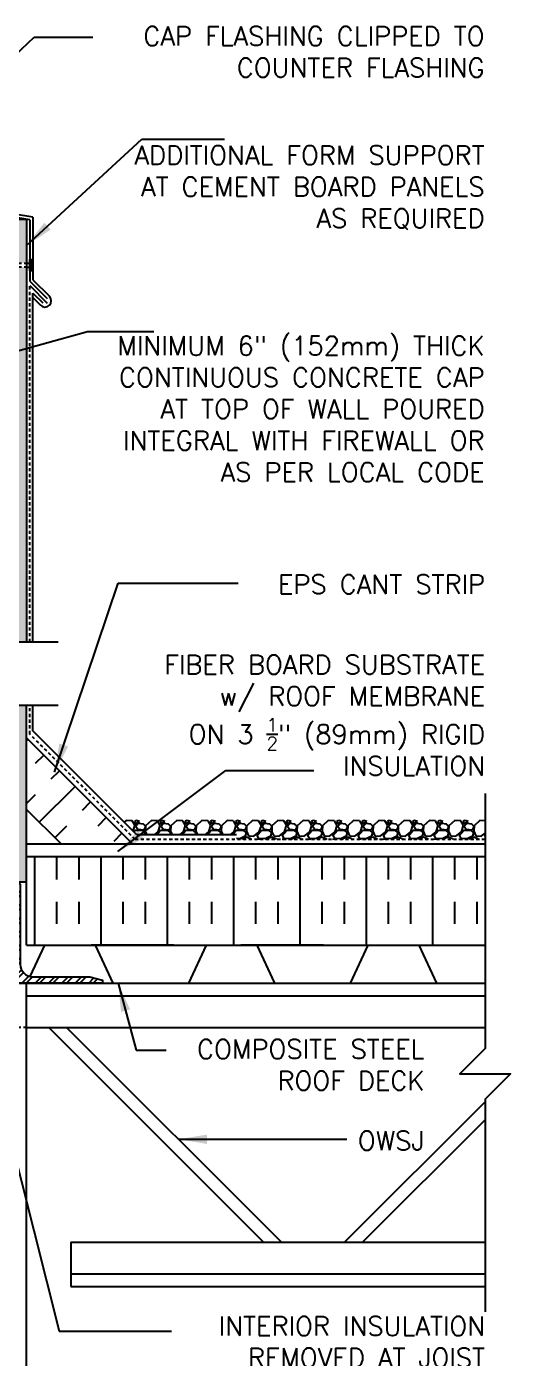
# Model space of a CAD drawing. Header units: inches. Extents: x 378 to 484, y 176 to 258.
# Drawn here: x 464.5 to 483.6, y 205.1 to 257.7 of the extents above; entities that cross this region are included whole.
import ezdxf

# ---------------------------------------------------------------- set-up
doc = ezdxf.new("R2010")
doc.units = ezdxf.units.IN
doc.header["$LTSCALE"] = 0.5
doc.header["$MEASUREMENT"] = 0
doc.linetypes.add('DASHED2', pattern=[0.375, 0.25, -0.125])
doc.linetypes.add('HIDDEN2', pattern=[0.1875, 0.125, -0.0625])
for name, color, linetype in [('HATCH', 12, 'Continuous'), ('line25', 2, 'Continuous'), ('LINE50', 5, 'Continuous'), ('LINE9', 9, 'Continuous'), ('TEXT', 4, 'Continuous')]:
    doc.layers.add(name, color=color, linetype=linetype)
doc.styles.add('DIM', font='romans.shx', dxfattribs={"width": 0.7})
doc.styles.add('ROMANS', font='romans.shx', dxfattribs={"height": 1.125})
doc.styles.get("Standard").update_dxf_attribs({"font": 'romans.shx', "height": 1.125})
doc.dimstyles.new('ext', dxfattribs={"dimscale": 12, "dimtxt": 0.09375, "dimasz": 0.09375, "dimexe": 0.09375, "dimexo": 0.0625, "dimgap": 0.0625, "dimtad": 0, "dimjust": 1, "dimdec": 1, "dimzin": 3, "dimdsep": 46, "dimlunit": 4, "dimtxsty": 'DIM', "dimcen": 0.09, "dimdle": 0.09375, "dimclrt": 4, "dimadec": 0, "dimazin": 0, "dimtfac": 1, "dimtdec": 1, "dimtmove": 2, "dimatfit": 3, "dimfxl": 1, "dimfrac": 2, "dimtolj": 1, "dimtzin": 0, "dimarcsym": 0})
doc.dimstyles.new('ext_12', dxfattribs={"dimscale": 12, "dimtxt": 0.09375, "dimasz": 0.09375, "dimexe": 0.09375, "dimexo": 0.0625, "dimgap": 0.0625, "dimtad": 1, "dimdec": 1, "dimzin": 3, "dimdsep": 46, "dimlunit": 4, "dimtxsty": 'DIM', "dimcen": 0.09, "dimdle": 0.09375, "dimclrt": 4, "dimadec": 0, "dimazin": 0, "dimtfac": 1, "dimtdec": 1, "dimtmove": 2, "dimatfit": 3, "dimfxl": 1, "dimfrac": 2, "dimtolj": 1, "dimtzin": 0, "dimarcsym": 0})

msp = doc.modelspace()

# ---------------------------------------------------------------- hatches: boundary and pattern name
at = {"layer": 'HATCH'}
h = msp.add_hatch(dxfattribs=at)
h.set_pattern_fill('AR-SAND', color=256, scale=0.25, style=0)
h.set_pattern_definition([(37.5, (464.0632, 249.3617), (-0.0157483, 0.481706), [0, -0.38, 0, -0.425, 0, -0.40625]), (7.5, (464.0632, 249.3617), (0.442444, 0.705537), [0, -0.205, 0, -0.3425, 0, -0.13125]), (327.5, (463.7557, 249.3617), (0.7785355, 0.001415), [0, -0.125, 0, -0.45, 0, -0.5875]), (317.5, (463.7557, 249.3617), (0.751532, 0.219419), [0, -0.0625, 0, -0.295, 0, -0.3375])])
h.paths.add_polyline_path([(464.452, 250.124), (463.952, 250.124), (463.952, 248.389), (464.452, 248.389)])
h.paths.add_polyline_path([(448.702, 248.227), (448.702, 248.227), (448.202, 248.227), (448.202, 233.399), (448.702, 233.399), (448.702, 239.897)])
h.paths.add_polyline_path([(448.702, 250.124), (448.202, 250.124), (448.202, 248.389), (448.702, 248.389)])
h.paths.add_polyline_path([(464.452, 248.227), (463.952, 248.227), (463.952, 239.897), (463.952, 233.399), (464.452, 233.399)])
h.paths.add_polyline_path([(448.702, 230.897), (448.202, 230.897), (448.202, 223.897), (448.702, 223.897)])
h.paths.add_polyline_path([(464.452, 230.897), (463.952, 230.897), (463.952, 223.897), (464.452, 223.897)])
h = msp.add_hatch(dxfattribs=at)
h.set_pattern_fill('INSUL', color=256, scale=7, angle=45, style=0)
h.set_pattern_definition([(45, (357.1488, 66.4958), (-1.856155, 1.856155), []), (45, (356.53, 67.1145), (-1.856155, 1.856155), [0.875, -0.875]), (45, (355.9114, 67.7333), (-1.856155, 1.856155), [0.875, -0.875])])
h.paths.add_polyline_path([(465.7, 225.522), (468.529, 225.522), (464.452, 229.599), (464.452, 226.77)])
h = msp.add_hatch(dxfattribs=at)
h.set_pattern_fill('INSUL', color=256, scale=7, angle=90, style=0)
h.set_pattern_definition([(90, (357.1488, 66.4958), (-2.625, 2e-16), []), (90, (356.2738, 66.4958), (-2.625, 2e-16), [0.875, -0.875]), (90, (355.3988, 66.4958), (-2.625, 2e-16), [0.875, -0.875])])
h.paths.add_polyline_path([(464.452, 224.897), (464.452, 221.397), (482.592, 221.397), (482.592, 224.897)])
h = msp.add_hatch(dxfattribs=at)
h.set_pattern_fill('ANSI32', color=256, style=0)
h.set_pattern_definition([(45, (344.9333, -35.1911), (-0.26516504, 0.26516504), []), (45, (345.11006, -35.1911), (-0.26516504, 0.26516504), [])])
h.paths.add_polyline_path([(464.202, 220.647), (464.202, 223.772, 0.414214), (464.077, 223.897), (463.952, 223.897), (463.952, 219.897), (467.452, 219.897), (467.452, 220.022), (466.952, 220.147), (464.702, 220.147, -0.414214)])

# ---------------------------------------------------------------- linework, layer by layer
at = {"color": 192}
for p, q in [((467.866, 219.897), (470.866, 219.897)), ((474.265, 219.897), (477.265, 219.897)), ((480.664, 219.897), (482.592, 219.897))]:
    msp.add_line(p, q, dxfattribs=at)
at = {"layer": 'HATCH', "color": 6}
for p, q in [((464.702, 250.209), (456.327, 251.577)), ((464.702, 250.209), (464.702, 247.727)), ((464.702, 247.727), (465.354, 247.075)), ((464.702, 247.197), (465.089, 246.81)), ((464.702, 247.02), (465, 246.722))]:
    msp.add_line(p, q, dxfattribs=at)
at = {"layer": 'HATCH'}
for p, q in [((464.577, 250.103), (456.327, 251.45)), ((464.577, 250.103), (464.577, 247.675)), ((464.577, 247.675), (465.265, 246.987)), ((464.577, 247.499), (465.268, 246.808)), ((464.702, 233.399), (464.702, 247.197)), ((464.702, 229.879), (464.702, 230.897)), ((468.809, 225.772), (464.702, 229.879)), ((468.389, 226.336), (468.314, 226.267)), ((468.629, 226.315), (468.389, 226.335)), ((468.74, 226.136), (468.63, 226.316)), ((468.668, 225.913), (468.739, 226.136)), ((468.799, 226.335), (468.729, 226.305)), ((468.729, 226.306), (468.769, 226.206)), ((468.768, 226.206), (468.918, 226.296)), ((468.869, 226.216), (468.769, 226.116)), ((468.769, 226.116), (468.849, 225.996)), ((468.919, 226.296), (468.799, 226.336)), ((469.07, 226.186), (468.87, 226.216)), ((469.15, 226.114), (469.07, 226.184)), ((469.099, 225.966), (469.149, 226.056)), ((469.158, 226.126), (469.148, 225.916)), ((469.149, 226.056), (469.149, 226.116)), ((469.389, 226.336), (469.159, 226.126)), ((469.629, 226.315), (469.389, 226.335)), ((469.74, 226.136), (469.63, 226.316)), ((469.659, 225.886), (469.739, 226.136)), ((469.799, 226.335), (469.729, 226.305)), ((469.729, 226.306), (469.769, 226.206)), ((469.768, 226.206), (469.918, 226.296)), ((469.869, 226.216), (469.769, 226.116)), ((469.769, 226.116), (469.849, 225.996)), ((469.919, 226.296), (469.799, 226.336)), ((470.07, 226.186), (469.87, 226.216)), ((470.15, 226.114), (470.07, 226.184)), ((470.099, 225.966), (470.149, 226.056)), ((470.158, 226.126), (470.148, 225.916)), ((470.149, 226.056), (470.149, 226.116)), ((470.389, 226.336), (470.159, 226.126)), ((470.629, 226.315), (470.389, 226.335)), ((470.74, 226.136), (470.63, 226.316)), ((470.659, 225.886), (470.739, 226.136)), ((470.799, 226.335), (470.729, 226.305)), ((470.729, 226.306), (470.769, 226.206)), ((470.768, 226.206), (470.918, 226.296)), ((470.869, 226.216), (470.769, 226.116)), ((470.769, 226.116), (470.849, 225.996)), ((470.919, 226.296), (470.799, 226.336)), ((471.07, 226.186), (470.87, 226.216)), ((471.15, 226.114), (471.07, 226.184)), ((471.099, 225.966), (471.149, 226.056)), ((471.158, 226.126), (471.148, 225.916)), ((471.149, 226.056), (471.149, 226.116)), ((471.389, 226.336), (471.159, 226.126)), ((471.629, 226.315), (471.389, 226.335)), ((471.741, 226.136), (471.631, 226.316)), ((471.659, 225.886), (471.739, 226.136)), ((471.728, 226.306), (471.768, 226.206)), ((471.799, 226.335), (471.729, 226.305)), ((471.768, 226.206), (471.918, 226.296)), ((471.869, 226.216), (471.769, 226.116)), ((471.769, 226.116), (471.849, 225.996)), ((471.919, 226.296), (471.799, 226.336)), ((472.07, 226.186), (471.87, 226.216)), ((472.15, 226.114), (472.07, 226.184)), ((472.099, 225.966), (472.149, 226.056)), ((472.158, 226.126), (472.148, 225.916)), ((472.149, 226.056), (472.149, 226.116)), ((472.389, 226.336), (472.159, 226.126)), ((472.629, 226.315), (472.389, 226.335)), ((472.741, 226.136), (472.631, 226.316)), ((472.659, 225.886), (472.739, 226.136)), ((472.728, 226.306), (472.768, 226.206)), ((472.799, 226.335), (472.729, 226.305)), ((472.768, 226.206), (472.918, 226.296)), ((472.869, 226.216), (472.769, 226.116)), ((472.769, 226.116), (472.849, 225.996)), ((472.919, 226.296), (472.799, 226.336)), ((473.07, 226.186), (472.87, 226.216)), ((473.15, 226.114), (473.07, 226.184)), ((473.099, 225.966), (473.149, 226.056)), ((473.158, 226.126), (473.148, 225.916)), ((473.149, 226.056), (473.149, 226.116)), ((473.389, 226.336), (473.159, 226.126)), ((473.629, 226.315), (473.389, 226.335)), ((473.741, 226.136), (473.631, 226.316)), ((473.659, 225.886), (473.739, 226.136)), ((473.728, 226.306), (473.768, 226.206)), ((473.799, 226.335), (473.729, 226.305)), ((473.768, 226.206), (473.918, 226.296)), ((473.869, 226.216), (473.769, 226.116)), ((473.769, 226.116), (473.849, 225.996)), ((473.919, 226.296), (473.799, 226.336)), ((474.07, 226.186), (473.87, 226.216)), ((474.15, 226.114), (474.07, 226.184)), ((474.099, 225.966), (474.149, 226.056)), ((474.158, 226.126), (474.148, 225.916)), ((474.149, 226.056), (474.149, 226.116)), ((474.389, 226.336), (474.159, 226.126)), ((474.629, 226.315), (474.389, 226.335)), ((474.741, 226.136), (474.631, 226.316)), ((474.659, 225.886), (474.739, 226.136)), ((474.728, 226.306), (474.768, 226.206)), ((474.799, 226.335), (474.729, 226.305)), ((474.768, 226.206), (474.918, 226.296)), ((474.869, 226.216), (474.769, 226.116)), ((474.769, 226.116), (474.849, 225.996)), ((474.919, 226.296), (474.799, 226.336)), ((475.07, 226.186), (474.87, 226.216)), ((475.15, 226.114), (475.07, 226.184)), ((475.099, 225.966), (475.149, 226.056)), ((475.158, 226.126), (475.148, 225.916)), ((475.149, 226.056), (475.149, 226.116)), ((475.389, 226.336), (475.159, 226.126)), ((475.629, 226.315), (475.389, 226.335)), ((475.741, 226.136), (475.631, 226.316)), ((475.659, 225.886), (475.739, 226.136)), ((475.728, 226.306), (475.768, 226.206)), ((475.799, 226.335), (475.729, 226.305)), ((475.768, 226.206), (475.918, 226.296)), ((475.869, 226.216), (475.769, 226.116)), ((475.769, 226.116), (475.849, 225.996)), ((475.919, 226.296), (475.799, 226.336)), ((476.07, 226.186), (475.87, 226.216)), ((476.15, 226.114), (476.07, 226.184)), ((476.099, 225.966), (476.149, 226.056)), ((476.158, 226.126), (476.148, 225.916)), ((476.149, 226.056), (476.149, 226.116)), ((476.389, 226.336), (476.159, 226.126)), ((476.629, 226.315), (476.389, 226.335)), ((476.741, 226.136), (476.631, 226.316)), ((476.659, 225.886), (476.739, 226.136)), ((476.728, 226.306), (476.768, 226.206)), ((476.799, 226.335), (476.729, 226.305)), ((476.768, 226.206), (476.918, 226.296)), ((476.869, 226.216), (476.769, 226.116)), ((476.769, 226.116), (476.849, 225.996)), ((476.919, 226.296), (476.799, 226.336)), ((477.07, 226.186), (476.87, 226.216)), ((477.151, 226.114), (477.071, 226.184)), ((477.099, 225.966), (477.149, 226.056)), ((477.158, 226.126), (477.148, 225.916)), ((477.149, 226.056), (477.149, 226.116)), ((477.389, 226.336), (477.159, 226.126)), ((477.629, 226.315), (477.389, 226.335)), ((477.741, 226.136), (477.631, 226.316)), ((477.659, 225.886), (477.739, 226.136)), ((477.728, 226.306), (477.768, 226.206)), ((477.799, 226.335), (477.729, 226.305)), ((477.768, 226.206), (477.918, 226.296)), ((477.869, 226.216), (477.769, 226.116)), ((477.769, 226.116), (477.849, 225.996)), ((477.919, 226.296), (477.799, 226.336)), ((478.07, 226.186), (477.87, 226.216)), ((478.151, 226.114), (478.071, 226.184)), ((478.099, 225.966), (478.149, 226.056)), ((478.158, 226.126), (478.148, 225.916)), ((478.149, 226.056), (478.149, 226.116)), ((478.389, 226.336), (478.159, 226.126)), ((478.629, 226.315), (478.389, 226.335)), ((478.741, 226.136), (478.631, 226.316)), ((478.659, 225.886), (478.739, 226.136)), ((478.728, 226.306), (478.768, 226.206)), ((478.799, 226.335), (478.729, 226.305)), ((478.768, 226.206), (478.918, 226.296)), ((478.869, 226.216), (478.769, 226.116)), ((478.769, 226.116), (478.849, 225.996)), ((478.919, 226.296), (478.799, 226.336)), ((479.07, 226.186), (478.87, 226.216)), ((479.151, 226.114), (479.071, 226.184)), ((479.099, 225.966), (479.149, 226.056)), ((479.158, 226.126), (479.148, 225.916)), ((479.149, 226.056), (479.149, 226.116)), ((479.389, 226.336), (479.159, 226.126)), ((479.629, 226.315), (479.389, 226.335)), ((479.741, 226.136), (479.631, 226.316)), ((479.659, 225.886), (479.739, 226.136)), ((479.728, 226.306), (479.768, 226.206)), ((479.799, 226.335), (479.729, 226.305)), ((479.768, 226.206), (479.918, 226.296)), ((479.869, 226.216), (479.769, 226.116)), ((479.769, 226.116), (479.849, 225.996)), ((479.919, 226.296), (479.799, 226.336)), ((480.07, 226.186), (479.87, 226.216)), ((480.151, 226.114), (480.071, 226.184)), ((480.099, 225.966), (480.149, 226.056)), ((480.158, 226.126), (480.148, 225.916)), ((480.149, 226.056), (480.149, 226.116)), ((480.389, 226.336), (480.159, 226.126)), ((480.629, 226.315), (480.389, 226.335)), ((480.741, 226.136), (480.631, 226.316)), ((480.659, 225.886), (480.739, 226.136)), ((480.728, 226.306), (480.768, 226.206)), ((480.799, 226.335), (480.729, 226.305)), ((480.768, 226.206), (480.918, 226.296)), ((480.869, 226.216), (480.769, 226.116)), ((480.769, 226.116), (480.849, 225.996)), ((480.919, 226.296), (480.799, 226.336)), ((481.07, 226.186), (480.87, 226.216)), ((481.151, 226.114), (481.071, 226.184)), ((481.099, 225.966), (481.149, 226.056)), ((481.158, 226.126), (481.148, 225.916)), ((481.149, 226.056), (481.149, 226.116)), ((481.389, 226.336), (481.159, 226.126)), ((481.629, 226.315), (481.389, 226.335)), ((481.741, 226.136), (481.631, 226.316)), ((481.659, 225.886), (481.739, 226.136)), ((481.728, 226.306), (481.768, 226.206)), ((481.799, 226.335), (481.729, 226.305)), ((481.768, 226.206), (481.918, 226.296)), ((481.869, 226.216), (481.769, 226.116)), ((481.769, 226.116), (481.849, 225.996)), ((481.919, 226.296), (481.799, 226.336)), ((482.07, 226.186), (481.87, 226.216)), ((482.151, 226.114), (482.071, 226.184)), ((482.099, 225.966), (482.149, 226.056)), ((482.158, 226.126), (482.148, 225.916)), ((482.149, 226.056), (482.149, 226.116)), ((482.389, 226.336), (482.159, 226.126)), ((482.592, 226.318), (482.389, 226.335)), ((468.695, 225.886), (468.749, 225.946)), ((468.749, 225.946), (469.009, 225.946)), ((472.757, 225.772), (468.809, 225.772)), ((468.849, 225.995), (469.099, 225.965)), ((469.009, 225.948), (469.139, 225.858)), ((469.139, 225.856), (469.115, 225.772)), ((469.148, 225.918), (469.209, 225.772)), ((469.51, 225.772), (469.659, 225.887)), ((469.592, 225.772), (469.749, 225.946)), ((469.749, 225.946), (470.009, 225.946)), ((469.849, 225.995), (470.099, 225.965)), ((470.009, 225.948), (470.139, 225.858)), ((470.139, 225.856), (470.115, 225.772)), ((470.148, 225.918), (470.209, 225.772)), ((470.51, 225.772), (470.659, 225.887)), ((470.592, 225.772), (470.749, 225.946)), ((470.749, 225.946), (471.009, 225.946)), ((470.849, 225.995), (471.099, 225.965)), ((471.009, 225.948), (471.139, 225.858)), ((471.139, 225.856), (471.115, 225.772)), ((471.148, 225.918), (471.209, 225.772)), ((471.51, 225.772), (471.659, 225.887)), ((471.592, 225.772), (471.749, 225.946)), ((471.749, 225.946), (472.009, 225.946)), ((471.849, 225.995), (472.099, 225.965)), ((472.009, 225.948), (472.139, 225.858)), ((472.139, 225.856), (472.115, 225.772)), ((472.147, 225.918), (472.209, 225.772)), ((472.51, 225.772), (472.659, 225.887)), ((472.592, 225.772), (472.749, 225.946)), ((472.749, 225.946), (473.009, 225.946)), ((472.757, 225.647), (472.757, 225.647)), ((472.888, 225.608), (472.757, 225.618)), ((472.849, 225.995), (473.099, 225.965)), ((473.099, 225.715), (472.889, 225.605)), ((472.967, 225.584), (472.989, 225.636)), ((472.989, 225.636), (473.149, 225.686)), ((473.009, 225.948), (473.139, 225.858)), ((473.139, 225.856), (473.099, 225.716)), ((473.147, 225.918), (473.227, 225.728)), ((473.148, 225.686), (473.308, 225.626)), ((473.228, 225.725), (473.438, 225.715)), ((473.309, 225.626), (473.328, 225.584)), ((473.439, 225.717), (473.659, 225.887)), ((473.66, 225.595), (473.558, 225.584)), ((473.569, 225.746), (473.749, 225.946)), ((473.64, 225.625), (473.57, 225.745)), ((473.888, 225.608), (473.638, 225.628)), ((473.707, 225.584), (473.658, 225.596)), ((473.749, 225.946), (474.009, 225.946)), ((473.849, 225.995), (474.099, 225.965)), ((474.099, 225.715), (473.889, 225.605)), ((473.967, 225.584), (473.989, 225.636)), ((473.989, 225.636), (474.149, 225.686)), ((474.009, 225.948), (474.139, 225.858)), ((474.139, 225.856), (474.099, 225.716)), ((474.147, 225.918), (474.227, 225.728)), ((474.148, 225.686), (474.308, 225.626)), ((474.228, 225.725), (474.438, 225.715)), ((474.309, 225.626), (474.328, 225.584)), ((474.439, 225.717), (474.659, 225.887)), ((474.66, 225.595), (474.558, 225.584)), ((474.569, 225.746), (474.749, 225.946)), ((474.64, 225.625), (474.57, 225.745)), ((474.888, 225.608), (474.638, 225.628)), ((474.707, 225.584), (474.658, 225.596)), ((474.749, 225.946), (475.009, 225.946)), ((474.849, 225.995), (475.099, 225.965)), ((475.099, 225.715), (474.889, 225.605)), ((474.967, 225.584), (474.989, 225.636)), ((474.989, 225.636), (475.149, 225.686)), ((475.009, 225.948), (475.139, 225.858)), ((475.139, 225.856), (475.099, 225.716)), ((475.147, 225.918), (475.227, 225.728)), ((475.148, 225.686), (475.308, 225.626)), ((475.228, 225.725), (475.438, 225.715)), ((475.309, 225.626), (475.328, 225.584)), ((475.439, 225.717), (475.659, 225.887)), ((475.66, 225.595), (475.558, 225.584)), ((475.569, 225.746), (475.749, 225.946)), ((475.64, 225.625), (475.57, 225.745)), ((475.888, 225.608), (475.638, 225.628)), ((475.707, 225.584), (475.658, 225.596)), ((475.749, 225.946), (476.009, 225.946)), ((475.849, 225.995), (476.099, 225.965)), ((476.099, 225.715), (475.889, 225.605)), ((475.967, 225.584), (475.989, 225.636)), ((475.989, 225.636), (476.149, 225.686)), ((476.009, 225.948), (476.139, 225.858)), ((476.139, 225.856), (476.099, 225.716)), ((476.147, 225.918), (476.227, 225.728)), ((476.148, 225.686), (476.308, 225.626)), ((476.228, 225.725), (476.438, 225.715)), ((476.309, 225.626), (476.328, 225.584)), ((476.439, 225.717), (476.659, 225.887)), ((476.66, 225.595), (476.558, 225.584)), ((476.569, 225.746), (476.749, 225.946)), ((476.64, 225.625), (476.57, 225.745)), ((476.888, 225.608), (476.638, 225.628)), ((476.707, 225.584), (476.658, 225.596)), ((476.749, 225.946), (477.009, 225.946)), ((476.849, 225.995), (477.099, 225.965)), ((477.099, 225.715), (476.889, 225.605)), ((476.967, 225.584), (476.989, 225.636)), ((476.989, 225.636), (477.149, 225.686)), ((477.009, 225.948), (477.139, 225.858)), ((477.139, 225.856), (477.099, 225.716)), ((477.147, 225.918), (477.227, 225.728)), ((477.148, 225.686), (477.308, 225.626)), ((477.228, 225.725), (477.438, 225.715)), ((477.309, 225.626), (477.328, 225.584)), ((477.439, 225.717), (477.659, 225.887)), ((477.66, 225.595), (477.558, 225.584)), ((477.569, 225.746), (477.749, 225.946)), ((477.64, 225.625), (477.57, 225.745)), ((477.888, 225.608), (477.638, 225.628)), ((477.707, 225.584), (477.658, 225.596)), ((477.749, 225.946), (478.009, 225.946)), ((477.849, 225.995), (478.099, 225.965)), ((478.099, 225.715), (477.889, 225.605)), ((477.967, 225.584), (477.989, 225.636)), ((477.989, 225.636), (478.149, 225.686)), ((478.009, 225.948), (478.139, 225.858)), ((478.139, 225.856), (478.099, 225.716)), ((478.147, 225.918), (478.227, 225.728)), ((478.148, 225.686), (478.308, 225.626)), ((478.228, 225.725), (478.438, 225.715)), ((478.309, 225.626), (478.328, 225.584)), ((478.439, 225.717), (478.659, 225.887)), ((478.66, 225.595), (478.558, 225.584)), ((478.569, 225.746), (478.749, 225.946)), ((478.64, 225.625), (478.57, 225.745)), ((478.888, 225.608), (478.638, 225.628)), ((478.707, 225.584), (478.658, 225.596)), ((478.749, 225.946), (479.009, 225.946)), ((478.849, 225.995), (479.099, 225.965)), ((479.099, 225.715), (478.889, 225.605)), ((478.967, 225.584), (478.989, 225.636)), ((478.989, 225.636), (479.149, 225.686)), ((479.009, 225.948), (479.139, 225.858)), ((479.139, 225.856), (479.099, 225.716)), ((479.147, 225.918), (479.227, 225.728)), ((479.148, 225.686), (479.308, 225.626)), ((479.228, 225.725), (479.438, 225.715)), ((479.309, 225.626), (479.328, 225.584)), ((479.439, 225.717), (479.659, 225.887)), ((479.66, 225.595), (479.558, 225.584)), ((479.569, 225.746), (479.749, 225.946)), ((479.64, 225.625), (479.57, 225.745)), ((479.888, 225.608), (479.638, 225.628)), ((479.707, 225.584), (479.658, 225.596)), ((479.749, 225.946), (480.009, 225.946)), ((479.849, 225.995), (480.099, 225.965)), ((480.099, 225.715), (479.889, 225.605)), ((479.967, 225.584), (479.989, 225.636)), ((479.989, 225.636), (480.149, 225.686)), ((480.009, 225.948), (480.139, 225.858)), ((480.139, 225.856), (480.099, 225.716)), ((480.147, 225.918), (480.227, 225.728)), ((480.148, 225.686), (480.308, 225.626)), ((480.228, 225.725), (480.438, 225.715)), ((480.309, 225.626), (480.328, 225.584)), ((480.439, 225.717), (480.659, 225.887)), ((480.66, 225.595), (480.558, 225.584)), ((480.569, 225.746), (480.749, 225.946)), ((480.64, 225.625), (480.57, 225.745)), ((480.888, 225.608), (480.638, 225.628)), ((480.707, 225.584), (480.658, 225.596)), ((480.749, 225.946), (481.009, 225.946)), ((480.849, 225.995), (481.099, 225.965)), ((481.099, 225.715), (480.889, 225.605)), ((480.967, 225.584), (480.989, 225.636)), ((480.989, 225.636), (481.149, 225.686)), ((481.009, 225.948), (481.139, 225.858)), ((481.139, 225.856), (481.099, 225.716)), ((481.147, 225.918), (481.227, 225.728)), ((481.148, 225.686), (481.308, 225.626)), ((481.228, 225.725), (481.438, 225.715)), ((481.309, 225.626), (481.328, 225.584)), ((481.439, 225.717), (481.659, 225.887)), ((481.66, 225.595), (481.558, 225.584)), ((481.569, 225.746), (481.749, 225.946)), ((481.64, 225.625), (481.57, 225.745)), ((481.888, 225.608), (481.638, 225.628)), ((481.707, 225.584), (481.658, 225.596)), ((481.749, 225.946), (482.009, 225.946)), ((481.849, 225.995), (482.099, 225.965)), ((482.099, 225.715), (481.889, 225.605)), ((481.967, 225.584), (481.989, 225.636)), ((481.989, 225.636), (482.149, 225.686)), ((482.009, 225.948), (482.139, 225.858)), ((482.139, 225.856), (482.099, 225.716)), ((482.147, 225.918), (482.227, 225.728)), ((482.148, 225.686), (482.308, 225.626)), ((482.228, 225.725), (482.438, 225.715)), ((482.309, 225.626), (482.328, 225.584)), ((482.439, 225.717), (482.592, 225.835)), ((482.592, 225.588), (482.558, 225.584)), ((482.569, 225.746), (482.592, 225.771)), ((482.592, 225.709), (482.57, 225.745))]:
    msp.add_line(p, q, dxfattribs=at)
at = {"layer": 'HATCH', "linetype": 'HIDDEN2'}
for p, q in [((463.952, 248.389), (464.452, 248.389)), ((464.452, 248.227), (463.952, 248.227))]:
    msp.add_line(p, q, dxfattribs=at)
at = {"layer": 'HATCH', "linetype": 'Continuous'}
for p, q in [((464.452, 248.389), (464.577, 248.389)), ((464.452, 248.227), (464.577, 248.227))]:
    msp.add_line(p, q, dxfattribs=at)
at = {"layer": 'HATCH', "linetype": 'HIDDEN2', "ltscale": 2}
msp.add_line((464.452, 218.147), (461.327, 218.147), dxfattribs=at)
at = {"layer": 'HATCH'}
msp.add_lwpolyline([(464.577, 248.081), (464.577, 248.536), (464.662, 248.536), (464.662, 248.081)], close=True, dxfattribs=at)
at = {"layer": 'HATCH', "color": 6}
msp.add_arc((465.177, 246.898), 0.25, 225, 45, dxfattribs=at)
at = {"layer": 'line25'}
for p, q in [((464.452, 221.397), (464.452, 230.897)), ((468.654, 225.397), (464.452, 229.599)), ((465.825, 225.397), (464.452, 226.77)), ((464.452, 223.897), (463.952, 223.897)), ((464.452, 221.397), (479.621, 221.397)), ((464.702, 221.397), (482.592, 221.397)), ((470.282, 221.397), (467.012, 221.397)), ((476.192, 221.397), (472.922, 221.397)), ((463.952, 219.897), (482.592, 219.897)), ((464.452, 219.397), (482.592, 219.397)), ((464.452, 218.147), (482.592, 218.147)), ((465.327, 218.147), (473.827, 209.647)), ((466.034, 218.147), (474.534, 209.647)), ((482.592, 215.205), (477.034, 209.647)), ((482.592, 214.498), (477.741, 209.647)), ((466.202, 209.647), (482.592, 209.647)), ((466.202, 209.647), (466.202, 207.897)), ((466.202, 208.397), (482.592, 208.397)), ((466.202, 207.897), (482.592, 207.897))]:
    msp.add_line(p, q, dxfattribs=at)
msp.add_lwpolyline([(482.592, 224.897), (464.452, 224.897)], dxfattribs=at)
at = {"layer": 'line25', "color": 192}
for points in [[(464.59, 220.16), (465.167, 221.397), (467.167, 221.397), (467.866, 219.897)], [(470.866, 219.897), (471.566, 221.397), (473.566, 221.397), (474.265, 219.897)], [(477.265, 219.897), (477.965, 221.397), (479.965, 221.397), (480.664, 219.897)]]:
    msp.add_lwpolyline(points, dxfattribs=at)
at = {"layer": 'LINE50', "color": 9, "linetype": 'DASHED2'}
for p, q in [((464.577, 233.399), (464.577, 247.499)), ((464.577, 229.754), (464.577, 230.897)), ((468.747, 225.584), (464.577, 229.754)), ((482.592, 225.584), (468.747, 225.584))]:
    msp.add_line(p, q, dxfattribs=at)
at = {"layer": 'LINE50', "color": 9}
msp.add_line((464.452, 194.899), (464.452, 219.897), dxfattribs=at)
at = {"layer": 'LINE9'}
for p, q in [((463.952, 250.124), (464.452, 250.124)), ((464.452, 250.124), (464.452, 233.399)), ((457.546, 233.399), (465.702, 233.399)), ((457.546, 230.897), (465.702, 230.897))]:
    msp.add_line(p, q, dxfattribs=at)
for points in [[(482.592, 227.397), (482.592, 217.311), (481.592, 216.311), (482.592, 216.311), (483.592, 216.311), (482.592, 215.311), (482.592, 206.897)], [(482.592, 225.397), (464.452, 225.397)]]:
    msp.add_lwpolyline(points, dxfattribs=at)
msp.add_lwpolyline([(467.452, 219.897), (463.952, 219.897), (463.952, 223.897), (464.077, 223.897, -0.414214), (464.202, 223.772), (464.202, 220.647, 0.414214), (464.702, 220.147), (466.952, 220.147), (467.452, 220.022)], format="xyb", close=True, dxfattribs=at)

# ---------------------------------------------------------------- texts
at = {"layer": 'TEXT', "char_height": 0.75, "attachment_point": 6}
for s, insert, width in [('\\A1;CAP FLASHING CLIPPED TO COUNTER FLASHING ', (482.57, 256.743), 15.57124), ('\\A1;ADDITIONAL FORM SUPPORT AT CEMENT BOARD PANELS AS REQUIRED ', (482.57, 251.372), 15.57124), ('\\A1;MINIMUM 6" (152mm) THICK CONTINUOUS CONCRETE CAP AT TOP OF WALL POURED INTEGRAL WITH FIREWALL OR AS PER LOCAL CODE ', (482.57, 242.616), 16.10288)]:
    msp.add_mtext(s, dxfattribs=dict(at, insert=insert, width=width))
at = {"layer": 'TEXT', "char_height": 0.75, "style": 'ROMANS'}
for s, insert, width, attachment_point in [('\\A1;EPS CANT STRIP', (482.592, 236.054), 9.59335, 3), ('\\A1;FIBER BOARD SUBSTRATE\\Pw/ ROOF MEMBRANE \\PON 3 {\\H0.7x;\\S1/2;}" (89mm) RIGID \\PINSULATION', (482.592, 232.878), 26.1134, 3), ('\\A1;COMPOSITE STEEL ROOF DECK', (480.193, 217.665), 10.90808, 3), ('\\A1;OWSJ', (480.193, 214.039), 9.59335, 3), ('\\A1;INTERIOR INSULATION REMOVED AT JOIST LOCATIONS', (482.592, 205.081), 12.22718, 6)]:
    msp.add_mtext(s, dxfattribs=dict(at, insert=insert, width=width, attachment_point=attachment_point))

# ---------------------------------------------------------------- leaders
at = {"layer": 'TEXT'}
for points, dimstyle in [([(458.327, 251.25), (464.748, 257.332), (467.077, 257.332)], 'ext'), ([(460.416, 243.894), (466.864, 245.687), (469.484, 245.687)], 'ext'), ([(465.56, 228.251), (468.074, 235.73), (472.821, 235.73)], 'ext_12'), ([(468.066, 225.105), (472.336, 228.317), (475.817, 228.317)], 'ext_12'), ([(468.073, 219.897), (468.788, 217.254), (469.974, 217.254)], 'ext_12'), ([(462.764, 217.93), (465.734, 206.137), (470.186, 206.137)], 'ext_12'), ([(470.459, 213.722), (477.123, 213.722)], 'ext_12')]:
    msp.add_leader(points, dimstyle=dimstyle, override={"dimgap": 0.0625, "dimtad": 0}, dxfattribs=at)
msp.add_leader([(464.452, 249.086), (469.011, 253.291), (472.287, 253.291)], dimstyle='ext', dxfattribs=at)

doc.saveas('drawing.dxf')
